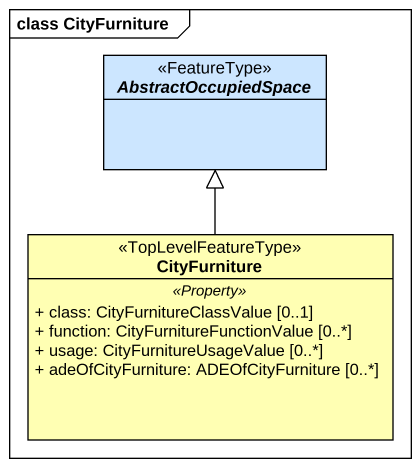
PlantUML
@startuml
mainframe class CityFurniture
hide circle
hide empty members
skinparam classAttributeIconSize 0
abstract class AbstractOccupiedSpace <<FeatureType>> #CCE6FF
class CityFurniture <<TopLevelFeatureType>> #FFFFB3 {
  .. <<Property>> ..
  + class: CityFurnitureClassValue [0..1]
  + function: CityFurnitureFunctionValue [0..*]
  + usage: CityFurnitureUsageValue [0..*]
  + adeOfCityFurniture: ADEOfCityFurniture [0..*]
}
CityFurniture -up-|> AbstractOccupiedSpace
@enduml
